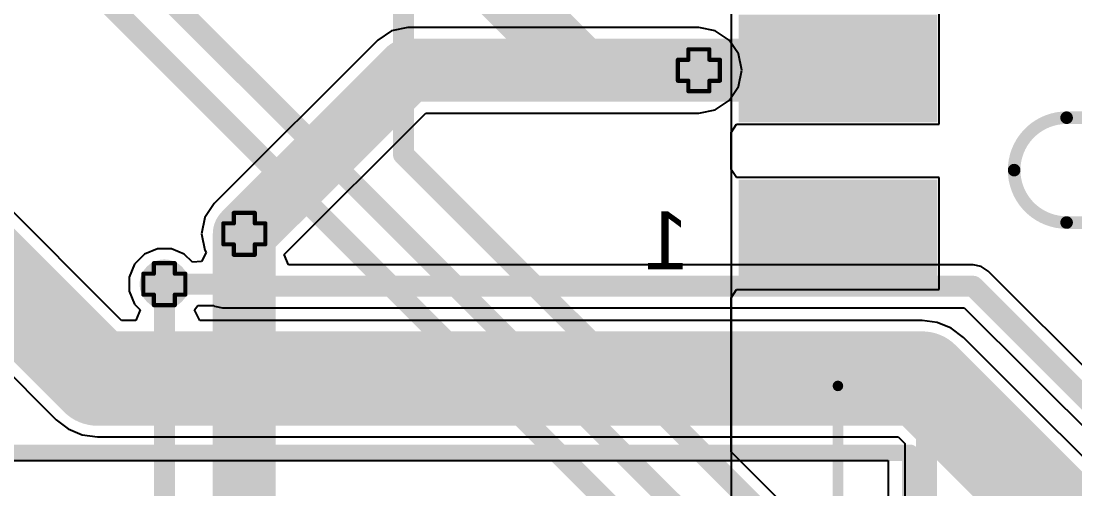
# Model space of a CAD drawing. Header units: inches. Extents: x -1 to 13, y -1.6 to 0.5.
# Drawn here: x 0.645 to 1.147, y -1.053 to -0.83 of the extents above; entities that cross this region are included whole.
import ezdxf

# ---------------------------------------------------------------- set-up
doc = ezdxf.new("R2010")
doc.units = ezdxf.units.IN
doc.header["$MEASUREMENT"] = 0
for name, color, linetype in [('Bottom Layer', 5, 'Continuous'), ('Bottom Overlay', 54, 'Continuous'), ('Bottom Paste', 16, 'Continuous'), ('Bottom Solder', 6, 'Continuous'), ('Dimensions', 6, 'Continuous'), ('Drill Drawing', 1, 'Continuous'), ('Top Layer', 1, 'Continuous'), ('Top Overlay', 2, 'Continuous'), ('Via Holes', 16, 'Continuous')]:
    doc.layers.add(name, color=color, linetype=linetype)
doc.styles.add('Arial', font='', dxfattribs={"height": 0.2})
doc.styles.get('Arial').set_extended_font_data('Arial')

# ---------------------------------------------------------------- blocks, each defined once
blk = doc.blocks.new('BL_R8812AF1_B_11')
at = {"layer": 'Bottom Layer'}
for points in [[(-0.5748, 0.2185), (-0.48819, 0.2185), (-0.48819, 0.1752), (-0.5748, 0.1752)], [(-0.5748, 0.13976), (-0.48819, 0.13976), (-0.48819, 0.09646), (-0.5748, 0.09646)]]:
    blk.add_hatch(color=5, dxfattribs=at).paths.add_polyline_path(points)
at = {"layer": 'Bottom Paste'}
for points in [[(-0.5748, 0.2185), (-0.48819, 0.2185), (-0.48819, 0.1752), (-0.5748, 0.1752)], [(-0.5748, 0.13976), (-0.48819, 0.13976), (-0.48819, 0.09646), (-0.5748, 0.09646)]]:
    blk.add_hatch(color=16, dxfattribs=at).paths.add_polyline_path(points)
at = {"layer": 'Bottom Solder'}
for points in [[(-0.5788, 0.2225), (-0.48419, 0.2225), (-0.48419, 0.1712), (-0.5788, 0.1712)], [(-0.5788, 0.14376), (-0.48419, 0.14376), (-0.48419, 0.09246), (-0.5788, 0.09246)]]:
    blk.add_hatch(color=6, dxfattribs=at).paths.add_polyline_path(points)
at = {"layer": 'Bottom Overlay', "const_width": 0.005}
blk.add_lwpolyline([(-0.5315, 0.35039), (-0.5315, 0.26952)], dxfattribs=at)
at = {"layer": 'Bottom Overlay', "const_width": 0.0025}
blk.add_lwpolyline([(-0.53275, 0.26952, 1), (-0.53025, 0.26952, 1)], format="xyb", close=True, dxfattribs=at)
at = {"layer": 'Bottom Overlay', "style": 'Arial', "text_generation_flag": 2}
blk.add_text('1', height=0.02756, rotation=180, dxfattribs=at).set_placement((-0.4605, 0.21385))
blk = doc.blocks.new('ADM6_30_01_5_L_4_2_A_TR_63')
at = {"layer": 'Top Overlay', "const_width": 0.00787}
for points in [[(-0.46791, 0.07059), (-0.46791, -0.09843)], [(0.46791, -0.09843), (-0.46791, -0.09843)]]:
    blk.add_lwpolyline(points, dxfattribs=at)
at = {"layer": 'Top Overlay', "const_width": 0.00394}
blk.add_lwpolyline([(-0.46988, -0.09843, 1), (-0.46594, -0.09843, 1)], format="xyb", close=True, dxfattribs=at)
blk.add_lwpolyline([(-0.46988, -0.09843, 1), (-0.46594, -0.09843, 1)], format="xyb", close=True, dxfattribs=at)

msp = doc.modelspace()

# ---------------------------------------------------------------- hatches: boundary and pattern name
at = {"layer": 'Bottom Layer'}
h = msp.add_hatch(color=5, dxfattribs=at)
edge = h.paths.add_edge_path()
edge.add_arc((0.9676, -0.853), 0.01181, 0, 360)
h = msp.add_hatch(color=5, dxfattribs=at)
edge = h.paths.add_edge_path()
edge.add_arc((0.751, -0.931), 0.01181, 0, 360)
h = msp.add_hatch(color=5, dxfattribs=at)
edge = h.paths.add_edge_path()
edge.add_arc((0.71291, -0.955), 0.01181, 0, 360)
at = {"layer": 'Top Layer'}
h = msp.add_hatch(color=1, dxfattribs=at)
edge = h.paths.add_edge_path()
edge.add_arc((0.9676, -0.853), 0.01181, 0, 360)
h = msp.add_hatch(color=1, dxfattribs=at)
edge = h.paths.add_edge_path()
edge.add_arc((0.751, -0.931), 0.01181, 0, 360)
h = msp.add_hatch(color=1, dxfattribs=at)
edge = h.paths.add_edge_path()
edge.add_arc((0.71291, -0.955), 0.01181, 0, 360)
at = {"layer": 'Via Holes'}
h = msp.add_hatch(color=7, dxfattribs=at)
edge = h.paths.add_edge_path()
edge.add_arc((0.9676, -0.853), 0.00591, 0, 360)
h = msp.add_hatch(color=7, dxfattribs=at)
edge = h.paths.add_edge_path()
edge.add_arc((0.751, -0.931), 0.00591, 0, 360)
h = msp.add_hatch(color=7, dxfattribs=at)
edge = h.paths.add_edge_path()
edge.add_arc((0.71291, -0.955), 0.00591, 0, 360)

# ---------------------------------------------------------------- linework, layer by layer
at = {"layer": 'Bottom Layer'}
for p, q in [((0.983, -0.393), (0.983, -1.071)), ((1.08215, -0.87876), (1.08215, -0.82546)), ((0.983, -0.88271), (0.98554, -0.87876)), ((0.983, -0.90025), (0.983, -0.88271)), ((0.98554, -0.87876), (1.08215, -0.87876)), ((0.98554, -0.9042), (0.983, -0.90025)), ((0.988, -0.9042), (0.98554, -0.9042)), ((1.08215, -0.9042), (0.988, -0.9042)), ((1.08215, -0.9575), (1.08215, -0.9042)), ((0.983, -0.96145), (0.98554, -0.9575)), ((0.98554, -0.9575), (0.988, -0.9575)), ((0.988, -0.9575), (1.08215, -0.9575)), ((0.983, -1.03487), (0.983, -0.96145)), ((1.02794, -1.0798), (0.983, -1.03487))]:
    msp.add_line(p, q, dxfattribs=at)
for points, const_width in [([(0.82685, -0.89314), (0.82685, -0.15211)], 0.01), ([(0.6468, -0.75095), (1.00403, -1.10819)], 0.01), ([(0.62499, -0.75999), (0.995, -1.13)], 0.01), ([(0.872, -0.813), (0.912, -0.853)], 0.03), ([(0.912, -0.853), (1.03384, -0.853)], 0.03), ([(0.82685, -0.89314), (1.02371, -1.09)], 0.01), ([(0.751, -1.097), (0.751, -0.931)], 0.03), ([(0.71291, -1.07509), (0.71291, -0.955)], 0.01)]:
    msp.add_lwpolyline(points, dxfattribs=dict(at, const_width=const_width))
for points, const_width in [([(0.9045, -0.853, 1), (0.9195, -0.853, 1)], 0.015), ([(0.9045, -0.853, 1), (0.9195, -0.853, 1)], 0.015), ([(1.02634, -0.853, 1), (1.04134, -0.853, 1)], 0.015), ([(0.82435, -0.89314, 1), (0.82935, -0.89314, 1)], 0.005), ([(0.82435, -0.89314, 1), (0.82935, -0.89314, 1)], 0.005), ([(0.7435, -0.931, 1), (0.7585, -0.931, 1)], 0.015), ([(0.71041, -0.955, 1), (0.71541, -0.955, 1)], 0.005)]:
    msp.add_lwpolyline(points, format="xyb", close=True, dxfattribs=dict(at, const_width=const_width))
at = {"layer": 'Dimensions', "const_width": 0.006}
for points in [[(1.1178, -0.90061, -0.414214), (1.1428, -0.87561)], [(1.1178, -0.90061, -0.414214), (1.1428, -0.87561)], [(1.1428, -0.92561, -0.414214), (1.1178, -0.90061)], [(1.1428, -0.92561, -0.414214), (1.1178, -0.90061)]]:
    msp.add_lwpolyline(points, format="xyb", dxfattribs=at)
for points in [[(1.1428, -0.87561), (2.1428, -0.87561)], [(1.1428, -0.87561), (2.1428, -0.87561)], [(1.1428, -0.92561), (2.1428, -0.92561)], [(1.1428, -0.92561), (2.1428, -0.92561)]]:
    msp.add_lwpolyline(points, dxfattribs=at)
at = {"layer": 'Dimensions', "const_width": 0.003}
for points in [[(1.1413, -0.87561, 1), (1.1443, -0.87561, 1)], [(1.1413, -0.87561, 1), (1.1443, -0.87561, 1)], [(1.1413, -0.87561, 1), (1.1443, -0.87561, 1)], [(1.1413, -0.87561, 1), (1.1443, -0.87561, 1)], [(1.1163, -0.90061, 1), (1.1193, -0.90061, 1)], [(1.1163, -0.90061, 1), (1.1193, -0.90061, 1)], [(1.1163, -0.90061, 1), (1.1193, -0.90061, 1)], [(1.1163, -0.90061, 1), (1.1193, -0.90061, 1)], [(1.1413, -0.92561, 1), (1.1443, -0.92561, 1)], [(1.1413, -0.92561, 1), (1.1443, -0.92561, 1)], [(1.1413, -0.92561, 1), (1.1443, -0.92561, 1)], [(1.1413, -0.92561, 1), (1.1443, -0.92561, 1)]]:
    msp.add_lwpolyline(points, format="xyb", close=True, dxfattribs=at)
at = {"layer": 'Drill Drawing', "const_width": 0.002}
for points in [[(0.9626, -0.848), (0.9626, -0.843)], [(0.9626, -0.843), (0.9726, -0.843)], [(0.9726, -0.848), (0.9726, -0.843)], [(0.9576, -0.858), (0.9576, -0.848)], [(0.9576, -0.848), (0.9626, -0.848)], [(0.9726, -0.848), (0.9776, -0.848)], [(0.9776, -0.858), (0.9776, -0.848)], [(0.9576, -0.858), (0.9626, -0.858)], [(0.9626, -0.863), (0.9626, -0.858)], [(0.9726, -0.858), (0.9776, -0.858)], [(0.9726, -0.863), (0.9726, -0.858)], [(0.9626, -0.863), (0.9726, -0.863)], [(0.746, -0.926), (0.746, -0.921)], [(0.746, -0.921), (0.756, -0.921)], [(0.756, -0.926), (0.756, -0.921)], [(0.741, -0.936), (0.741, -0.926)], [(0.741, -0.926), (0.746, -0.926)], [(0.756, -0.926), (0.761, -0.926)], [(0.761, -0.936), (0.761, -0.926)], [(0.741, -0.936), (0.746, -0.936)], [(0.746, -0.941), (0.746, -0.936)], [(0.756, -0.936), (0.761, -0.936)], [(0.756, -0.941), (0.756, -0.936)], [(0.746, -0.941), (0.756, -0.941)], [(0.70291, -0.96), (0.70291, -0.95)], [(0.70291, -0.95), (0.70791, -0.95)], [(0.70791, -0.95), (0.70791, -0.945)], [(0.70791, -0.945), (0.71791, -0.945)], [(0.71791, -0.95), (0.71791, -0.945)], [(0.71791, -0.95), (0.72291, -0.95)], [(0.72291, -0.96), (0.72291, -0.95)], [(0.70291, -0.96), (0.70791, -0.96)], [(0.70791, -0.965), (0.70791, -0.96)], [(0.71791, -0.96), (0.72291, -0.96)], [(0.71791, -0.965), (0.71791, -0.96)], [(0.70791, -0.965), (0.71791, -0.965)]]:
    msp.add_lwpolyline(points, dxfattribs=at)
at = {"layer": 'Drill Drawing', "const_width": 0.001}
for points in [[(0.9621, -0.843, 1), (0.9631, -0.843, 1)], [(0.9621, -0.843, 1), (0.9631, -0.843, 1)], [(0.9721, -0.843, 1), (0.9731, -0.843, 1)], [(0.9721, -0.843, 1), (0.9731, -0.843, 1)], [(0.9571, -0.848, 1), (0.9581, -0.848, 1)], [(0.9571, -0.848, 1), (0.9581, -0.848, 1)], [(0.9621, -0.848, 1), (0.9631, -0.848, 1)], [(0.9621, -0.848, 1), (0.9631, -0.848, 1)], [(0.9721, -0.848, 1), (0.9731, -0.848, 1)], [(0.9721, -0.848, 1), (0.9731, -0.848, 1)], [(0.9771, -0.848, 1), (0.9781, -0.848, 1)], [(0.9771, -0.848, 1), (0.9781, -0.848, 1)], [(0.9571, -0.858, 1), (0.9581, -0.858, 1)], [(0.9571, -0.858, 1), (0.9581, -0.858, 1)], [(0.9621, -0.858, 1), (0.9631, -0.858, 1)], [(0.9621, -0.858, 1), (0.9631, -0.858, 1)], [(0.9721, -0.858, 1), (0.9731, -0.858, 1)], [(0.9721, -0.858, 1), (0.9731, -0.858, 1)], [(0.9771, -0.858, 1), (0.9781, -0.858, 1)], [(0.9771, -0.858, 1), (0.9781, -0.858, 1)], [(0.9621, -0.863, 1), (0.9631, -0.863, 1)], [(0.9621, -0.863, 1), (0.9631, -0.863, 1)], [(0.9721, -0.863, 1), (0.9731, -0.863, 1)], [(0.9721, -0.863, 1), (0.9731, -0.863, 1)], [(0.7455, -0.921, 1), (0.7465, -0.921, 1)], [(0.7455, -0.921, 1), (0.7465, -0.921, 1)], [(0.7555, -0.921, 1), (0.7565, -0.921, 1)], [(0.7555, -0.921, 1), (0.7565, -0.921, 1)], [(0.7405, -0.926, 1), (0.7415, -0.926, 1)], [(0.7405, -0.926, 1), (0.7415, -0.926, 1)], [(0.7455, -0.926, 1), (0.7465, -0.926, 1)], [(0.7455, -0.926, 1), (0.7465, -0.926, 1)], [(0.7555, -0.926, 1), (0.7565, -0.926, 1)], [(0.7555, -0.926, 1), (0.7565, -0.926, 1)], [(0.7605, -0.926, 1), (0.7615, -0.926, 1)], [(0.7605, -0.926, 1), (0.7615, -0.926, 1)], [(0.7405, -0.936, 1), (0.7415, -0.936, 1)], [(0.7405, -0.936, 1), (0.7415, -0.936, 1)], [(0.7455, -0.936, 1), (0.7465, -0.936, 1)], [(0.7455, -0.936, 1), (0.7465, -0.936, 1)], [(0.7555, -0.936, 1), (0.7565, -0.936, 1)], [(0.7555, -0.936, 1), (0.7565, -0.936, 1)], [(0.7605, -0.936, 1), (0.7615, -0.936, 1)], [(0.7605, -0.936, 1), (0.7615, -0.936, 1)], [(0.7455, -0.941, 1), (0.7465, -0.941, 1)], [(0.7455, -0.941, 1), (0.7465, -0.941, 1)], [(0.7555, -0.941, 1), (0.7565, -0.941, 1)], [(0.7555, -0.941, 1), (0.7565, -0.941, 1)], [(0.70241, -0.95, 1), (0.70341, -0.95, 1)], [(0.70241, -0.95, 1), (0.70341, -0.95, 1)], [(0.70741, -0.945, 1), (0.70841, -0.945, 1)], [(0.70741, -0.945, 1), (0.70841, -0.945, 1)], [(0.70741, -0.95, 1), (0.70841, -0.95, 1)], [(0.70741, -0.95, 1), (0.70841, -0.95, 1)], [(0.71741, -0.945, 1), (0.71841, -0.945, 1)], [(0.71741, -0.945, 1), (0.71841, -0.945, 1)], [(0.71741, -0.95, 1), (0.71841, -0.95, 1)], [(0.71741, -0.95, 1), (0.71841, -0.95, 1)], [(0.72241, -0.95, 1), (0.72341, -0.95, 1)], [(0.72241, -0.95, 1), (0.72341, -0.95, 1)], [(0.70241, -0.96, 1), (0.70341, -0.96, 1)], [(0.70241, -0.96, 1), (0.70341, -0.96, 1)], [(0.70741, -0.96, 1), (0.70841, -0.96, 1)], [(0.70741, -0.96, 1), (0.70841, -0.96, 1)], [(0.71741, -0.96, 1), (0.71841, -0.96, 1)], [(0.71741, -0.96, 1), (0.71841, -0.96, 1)], [(0.72241, -0.96, 1), (0.72341, -0.96, 1)], [(0.72241, -0.96, 1), (0.72341, -0.96, 1)], [(0.70741, -0.965, 1), (0.70841, -0.965, 1)], [(0.70741, -0.965, 1), (0.70841, -0.965, 1)], [(0.71741, -0.965, 1), (0.71841, -0.965, 1)], [(0.71741, -0.965, 1), (0.71841, -0.965, 1)]]:
    msp.add_lwpolyline(points, format="xyb", close=True, dxfattribs=at)
at = {"layer": 'Top Layer'}
for p, q in [((0.829, -0.83261), (0.8212, -0.83416)), ((0.9676, -0.83261), (0.829, -0.83261)), ((0.829, -0.83261), (0.829, -0.83261)), ((0.9754, -0.83416), (0.9676, -0.83261)), ((0.8212, -0.83416), (0.81458, -0.83858)), ((0.98201, -0.83858), (0.9754, -0.83416)), ((0.81458, -0.83858), (0.73658, -0.91658)), ((0.98643, -0.8452), (0.98201, -0.83858)), ((0.98799, -0.853), (0.98643, -0.8452)), ((0.98643, -0.8608), (0.98799, -0.853)), ((0.98201, -0.86742), (0.98643, -0.8608)), ((0.9754, -0.87184), (0.98201, -0.86742)), ((0.77003, -0.9408), (0.83745, -0.87339)), ((0.83745, -0.87339), (0.9676, -0.87339)), ((0.9676, -0.87339), (0.9754, -0.87184)), ((0.69249, -0.97226), (0.61874, -0.89851)), ((0.73658, -0.91658), (0.73216, -0.9232)), ((0.73216, -0.9232), (0.73061, -0.931)), ((0.57139, -0.92961), (0.66139, -1.01961)), ((0.73061, -0.931), (0.73216, -0.9388)), ((0.70957, -0.93819), (0.70339, -0.94075)), ((0.71625, -0.93819), (0.70957, -0.93819)), ((0.72243, -0.94075), (0.71625, -0.93819)), ((0.73216, -0.9388), (0.73284, -0.93982)), ((0.70339, -0.94075), (0.69866, -0.94548)), ((0.72625, -0.94456), (0.72243, -0.94075)), ((0.73284, -0.93982), (0.7306, -0.9442)), ((0.77211, -0.9458), (0.77003, -0.9408)), ((0.69866, -0.94548), (0.6961, -0.95166)), ((0.7306, -0.9442), (0.72625, -0.94456)), ((1.09826, -0.9458), (0.77211, -0.9458)), ((1.10216, -0.94658), (1.09826, -0.9458)), ((1.10547, -0.94879), (1.10216, -0.94658)), ((1.23648, -1.0798), (1.10547, -0.94879)), ((0.6961, -0.95166), (0.6961, -0.95834)), ((0.6961, -0.95834), (0.69866, -0.96452)), ((0.69866, -0.96452), (0.7014, -0.96726)), ((0.7014, -0.96726), (0.69933, -0.97226)), ((0.72734, -0.96726), (0.72889, -0.9652)), ((0.72984, -0.97226), (0.72734, -0.96726)), ((0.72889, -0.9652), (0.73641, -0.9652)), ((0.73641, -0.9652), (0.73674, -0.96542)), ((0.73674, -0.96542), (0.74064, -0.9662)), ((0.74064, -0.9662), (1.09404, -0.9662)), ((1.09404, -0.9662), (1.22505, -1.09721)), ((0.69933, -0.97226), (0.69249, -0.97226)), ((1.074, -0.97226), (0.72984, -0.97226)), ((1.08118, -0.97321), (1.074, -0.97226)), ((1.08787, -0.97598), (1.08118, -0.97321)), ((1.09361, -0.98039), (1.08787, -0.97598)), ((1.12008, -1.00685), (1.09361, -0.98039)), ((1.21749, -1.10426), (1.12008, -1.00685)), ((1.12008, -1.00685), (1.12008, -1.00685)), ((0.66139, -1.01961), (0.66713, -1.02402)), ((0.66713, -1.02402), (0.67382, -1.02679)), ((0.67382, -1.02679), (0.681, -1.02774)), ((0.681, -1.02774), (1.06251, -1.02774)), ((1.06251, -1.02774), (1.0658, -1.03103)), ((1.0658, -1.03103), (1.0658, -1.0841)), ((0.273, -1.039), (1.0578, -1.039)), ((1.0578, -1.039), (1.0578, -1.25061))]:
    msp.add_line(p, q, dxfattribs=at)
for points, const_width in [([(0.751, -0.931), (0.829, -0.853)], 0.03), ([(0.829, -0.853), (0.9676, -0.853)], 0.03), ([(0.591, -0.91), (0.681, -1)], 0.045), ([(0.71291, -0.955), (0.73964, -0.955)], 0.01), ([(0.73964, -0.955), (0.74064, -0.956)], 0.01), ([(0.74064, -0.956), (1.09826, -0.956)], 0.01), ([(1.09826, -0.956), (1.23226, -1.09)], 0.01), ([(0.681, -1), (1.074, -1)], 0.045), ([(1.074, -1), (1.10046, -1.02646)], 0.045), ([(1.076, -1.08455), (1.076, -0.99154)], 0.01), ([(1.10046, -1.02646), (1.206, -1.132)], 0.045)]:
    msp.add_lwpolyline(points, dxfattribs=dict(at, const_width=const_width))
for points, const_width in [([(0.8215, -0.853, 1), (0.8365, -0.853, 1)], 0.015), ([(0.8215, -0.853, 1), (0.8365, -0.853, 1)], 0.015), ([(0.9601, -0.853, 1), (0.9751, -0.853, 1)], 0.015), ([(0.7435, -0.931, 1), (0.7585, -0.931, 1)], 0.015), ([(0.71041, -0.955, 1), (0.71541, -0.955, 1)], 0.005), ([(0.73714, -0.955, 1), (0.74214, -0.955, 1)], 0.005), ([(0.73714, -0.955, 1), (0.74214, -0.955, 1)], 0.005), ([(0.73814, -0.956, 1), (0.74314, -0.956, 1)], 0.005), ([(0.73814, -0.956, 1), (0.74314, -0.956, 1)], 0.005), ([(1.09576, -0.956, 1), (1.10076, -0.956, 1)], 0.005), ([(1.09576, -0.956, 1), (1.10076, -0.956, 1)], 0.005), ([(0.66975, -1, 1), (0.69225, -1, 1)], 0.0225), ([(0.66975, -1, 1), (0.69225, -1, 1)], 0.0225), ([(1.06275, -1, 1), (1.08525, -1, 1)], 0.0225), ([(1.06275, -1, 1), (1.08525, -1, 1)], 0.0225), ([(1.0735, -0.99154, 1), (1.0785, -0.99154, 1)], 0.005), ([(1.08921, -1.02646, 1), (1.11171, -1.02646, 1)], 0.0225), ([(1.08921, -1.02646, 1), (1.11171, -1.02646, 1)], 0.0225)]:
    msp.add_lwpolyline(points, format="xyb", close=True, dxfattribs=dict(at, const_width=const_width))

# ---------------------------------------------------------------- block references
at = {"rotation": 180}
for name, p in [('BL_R8812AF1_B_11', (0.50235, -0.734)), ('ADM6_30_01_5_L_4_2_A_TR_63', (0.60041, -1.13386))]:
    msp.add_blockref(name, p, dxfattribs=at)

doc.saveas('drawing.dxf')
